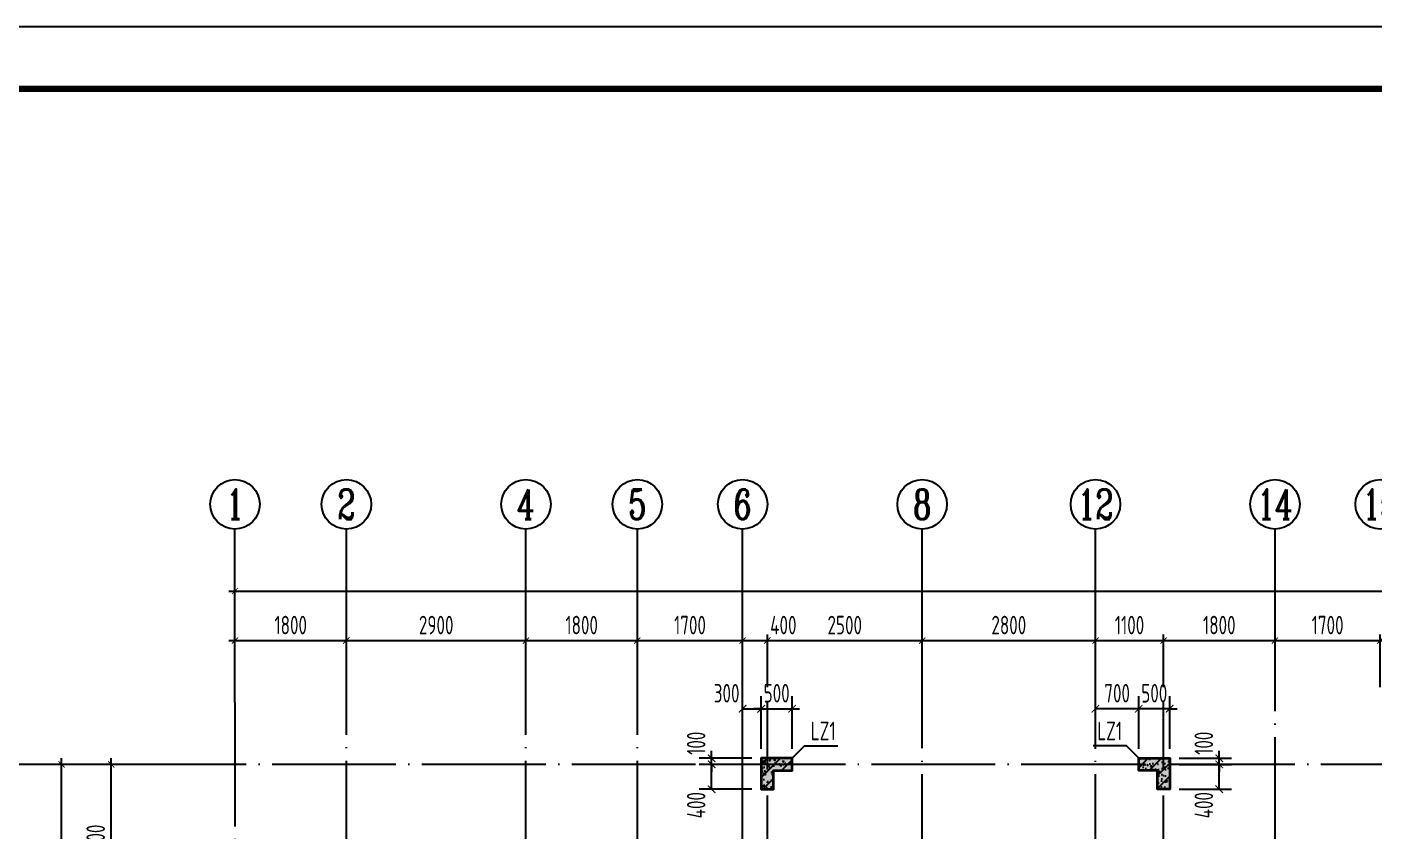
# Model space of a CAD drawing. Extents: x -668857 to 143095, y -247466 to 228182.
# Drawn here: x -330597 to -308837, y 144156 to 157141 of the extents above; entities that cross this region are included whole.
import ezdxf
from ezdxf.enums import TextEntityAlignment as Align

# ---------------------------------------------------------------- set-up
doc = ezdxf.new("R2010")
doc.units = 0
doc.header["$LTSCALE"] = 1000
doc.linetypes.add('DOTE', pattern=[2.42, 2, -0.2, 0.02, -0.2])
doc.layers.get('0').update_dxf_attribs({"linetype": 'CONTINUOUS'})
doc.layers.get('DEFPOINTS').update_dxf_attribs({"linetype": 'CONTINUOUS'})
for name, color, linetype in [('-TK', 7, 'CONTINUOUS'), ('A-AXIS', 1, 'CONTINUOUS'), ('A-DOTE', 10, 'DOTE'), ('AXIS_NUM', 7, 'CONTINUOUS'), ('COLU_DE_TEXT', 7, 'CONTINUOUS'), ('LABEL', 1, 'CONTINUOUS'), ('S-Q墙标注', 3, 'CONTINUOUS'), ('S-X详图填充', 252, 'CONTINUOUS'), ('S-X详图实线', 4, 'CONTINUOUS'), ('S-Y一般标注', 3, 'CONTINUOUS'), ('S-Z柱填充', 252, 'CONTINUOUS'), ('S-Z柱实线', 6, 'CONTINUOUS')]:
    doc.layers.add(name, color=color, linetype=linetype)
doc.styles.add('TSSD_Axis', font='complex.shx', dxfattribs={"width": 0.7, "bigfont": 'hztxt.shx'})
doc.styles.add('TSSD_DIMENSION', font='Tssdeng.shx', dxfattribs={"width": 0.7, "bigfont": 'tssdchn.shx'})
doc.styles.add('TSSD_REIN', font='tssdeng.shx', dxfattribs={"width": 0.7, "height": 300, "bigfont": 'tssdchn.shx'})
doc.styles.add('结构文字', font='zstxt.shx', dxfattribs={"width": 0.7, "bigfont": 'zshz.shx'})
doc.dimstyles.new('STRUCK', dxfattribs={"dimtxt": 400, "dimasz": 121, "dimexe": 200, "dimexo": 150, "dimgap": 115, "dimtad": 1, "dimdec": 0, "dimdsep": 46, "dimtxsty": '结构文字', "dimblk": 'ARCHTICK', "dimcen": 400, "dimclrd": 3, "dimclre": 3, "dimclrt": 7, "dimadec": 0, "dimazin": 0, "dimtfac": 1, "dimtdec": 0, "dimtix": 1, "dimtmove": 2, "dimatfit": 3, "dimldrblk": '_DIMX', "dimfxl": 0, "dimtolj": 1, "dimtzin": 0, "dimarcsym": 0})
doc.dimstyles.new('TSSD_100_100', dxfattribs={"dimtxt": 300, "dimasz": 100, "dimexe": 100, "dimexo": 250, "dimgap": 100, "dimtad": 1, "dimdec": 0, "dimzin": 0, "dimdsep": 46, "dimtxsty": 'TSSD_DIMENSION', "dimblk": 'ARCHTICK', "dimcen": 0, "dimdle": 100, "dimclrt": 7, "dimadec": 0, "dimazin": 0, "dimtfac": 1, "dimtdec": 0, "dimtix": 1, "dimtmove": 2, "dimatfit": 3, "dimldrblk": 'ARCHTICK', "dimfxl": 0, "dimtolj": 1, "dimtzin": 0, "dimarcsym": 0})
pattern_1 = [(50, (-341513.91, -10553.3), (215.17805, -18.82564), [22.5, -247.5]), (355, (-341513.91, -10553.3), (-41.6254, 225.65764), [18, -198]), (100.4514, (-341495.98, -10554.87), (173.55281, 206.83186), [19.12206, -210.34263]), (46.1842, (-341513.9, -10493.3), (320.1723, -49.6557), [33.75, -371.25]), (96.6356, (-341487.23, -10497.44), (280.3988, 292.23536), [28.6831, -315.5139]), (351.1842, (-341513.9, -10493.3), (280.3986, 292.2356), [27, -297]), (21, (-341483.91, -10508.3), (179.07212, -120.78567), [22.5, -247.5]), (326, (-341483.91, -10508.3), (72.9946, 217.545), [18, -198]), (71.4514, (-341468.99, -10518.36), (252.0668, 96.75915), [19.12206, -210.34263]), (37.5, (-341513.91, -10553.3), (3.647957, 99.868156), [0, -195.6, 0, -201, 0, -198.75]), (7.5, (-341513.91, -10553.3), (78.92086, 118.32351), [0, -114.6, 0, -191.1, 0, -75.75]), (327.5, (-341580.81, -10553.3), (160.14673, -6.76646), [0, -75, 0, -234, 0, -310.5]), (317.5, (-341610.81, -10553.3), (174.95585, 30.0315), [0, -97.5, 0, -155.4, 0, -220.5]), (45, (-341513.91, -10553.3), (-106.06602, 106.06602), [])]

# ---------------------------------------------------------------- blocks, each defined once
blk = doc.blocks.new('ts_axno')
at = {"color": 0, "linetype": 'ByBlock', "lineweight": -2}
blk.add_circle((0, 0), 0.5, dxfattribs=at)
at = {"color": 0, "linetype": 'ByBlock', "lineweight": -2, "style": 'TSSD_Axis', "width": 0.7}
blk.add_attdef('A', text='', height=0.6, dxfattribs=at).set_placement((0, 0), align=Align.MIDDLE_CENTER)
blk = doc.blocks.new('_ArchTick')
at = {"color": 0, "linetype": 'ByBlock', "const_width": 0.15}
blk.add_lwpolyline([(-0.5, -0.5), (0.5, 0.5)], dxfattribs=at)
blk = doc.blocks.new('*D217')
at = {"layer": 'DEFPOINTS', "color": 0}
for p in [(6400, 22100), (4600, 21100), (6400, 21100)]:
    blk.add_point(p, dxfattribs=at)
at = {"layer": 'S-Y一般标注', "color": 0, "lineweight": -2}
for p, q in [((4600, 21350), (4600, 22200)), ((6400, 21350), (6400, 22200)), ((4500, 22100), (6500, 22100))]:
    blk.add_line(p, q, dxfattribs=at)
at = {"layer": 'S-Y一般标注', "color": 0, "lineweight": -2, "xscale": 100, "yscale": 100, "zscale": 100, "rotation": 180}
blk.add_blockref('_ArchTick', (4600, 22100), dxfattribs=at)
at = {"layer": 'S-Y一般标注', "color": 0, "lineweight": -2, "xscale": 100, "yscale": 100, "zscale": 100}
blk.add_blockref('_ArchTick', (6400, 22100), dxfattribs=at)
at = {"layer": 'S-Y一般标注', "color": 7, "insert": (5500, 22350), "char_height": 300, "attachment_point": 5, "style": 'TSSD_DIMENSION'}
blk.add_mtext('\\A1;1800', dxfattribs=at)
blk = doc.blocks.new('*D218')
at = {"layer": 'DEFPOINTS', "color": 0}
for p in [(9300, 22100), (6400, 21100), (9300, 21100)]:
    blk.add_point(p, dxfattribs=at)
at = {"layer": 'S-Y一般标注', "color": 0, "lineweight": -2}
for p, q in [((6400, 21350), (6400, 22200)), ((9300, 21350), (9300, 22200)), ((6300, 22100), (9400, 22100))]:
    blk.add_line(p, q, dxfattribs=at)
at = {"layer": 'S-Y一般标注', "color": 0, "lineweight": -2, "xscale": 100, "yscale": 100, "zscale": 100, "rotation": 180}
blk.add_blockref('_ArchTick', (6400, 22100), dxfattribs=at)
at = {"layer": 'S-Y一般标注', "color": 0, "lineweight": -2, "xscale": 100, "yscale": 100, "zscale": 100}
blk.add_blockref('_ArchTick', (9300, 22100), dxfattribs=at)
at = {"layer": 'S-Y一般标注', "color": 7, "insert": (7850, 22350), "char_height": 300, "attachment_point": 5, "style": 'TSSD_DIMENSION'}
blk.add_mtext('\\A1;2900', dxfattribs=at)
blk = doc.blocks.new('*D219')
at = {"layer": 'DEFPOINTS', "color": 0}
for p in [(11100, 22100), (9300, 21100), (11100, 21100)]:
    blk.add_point(p, dxfattribs=at)
at = {"layer": 'S-Y一般标注', "color": 0, "lineweight": -2}
for p, q in [((9300, 21350), (9300, 22200)), ((11100, 21350), (11100, 22200)), ((9200, 22100), (11200, 22100))]:
    blk.add_line(p, q, dxfattribs=at)
at = {"layer": 'S-Y一般标注', "color": 0, "lineweight": -2, "xscale": 100, "yscale": 100, "zscale": 100, "rotation": 180}
blk.add_blockref('_ArchTick', (9300, 22100), dxfattribs=at)
at = {"layer": 'S-Y一般标注', "color": 0, "lineweight": -2, "xscale": 100, "yscale": 100, "zscale": 100}
blk.add_blockref('_ArchTick', (11100, 22100), dxfattribs=at)
at = {"layer": 'S-Y一般标注', "color": 7, "insert": (10200, 22350), "char_height": 300, "attachment_point": 5, "style": 'TSSD_DIMENSION'}
blk.add_mtext('\\A1;1800', dxfattribs=at)
blk = doc.blocks.new('*D220')
at = {"layer": 'DEFPOINTS', "color": 0}
for p in [(12800, 22100), (11100, 21100), (12800, 21100)]:
    blk.add_point(p, dxfattribs=at)
at = {"layer": 'S-Y一般标注', "color": 0, "lineweight": -2}
for p, q in [((11100, 21350), (11100, 22200)), ((12800, 21350), (12800, 22200)), ((11000, 22100), (12900, 22100))]:
    blk.add_line(p, q, dxfattribs=at)
at = {"layer": 'S-Y一般标注', "color": 0, "lineweight": -2, "xscale": 100, "yscale": 100, "zscale": 100, "rotation": 180}
blk.add_blockref('_ArchTick', (11100, 22100), dxfattribs=at)
at = {"layer": 'S-Y一般标注', "color": 0, "lineweight": -2, "xscale": 100, "yscale": 100, "zscale": 100}
blk.add_blockref('_ArchTick', (12800, 22100), dxfattribs=at)
at = {"layer": 'S-Y一般标注', "color": 7, "insert": (11950, 22350), "char_height": 300, "attachment_point": 5, "style": 'TSSD_DIMENSION'}
blk.add_mtext('\\A1;1700', dxfattribs=at)
blk = doc.blocks.new('*D221')
at = {"layer": 'DEFPOINTS', "color": 0}
for p in [(13200, 22100), (12800, 21100), (13200, 21100)]:
    blk.add_point(p, dxfattribs=at)
at = {"layer": 'S-Y一般标注', "color": 0, "lineweight": -2}
for p, q in [((12800, 21350), (12800, 22200)), ((13200, 21350), (13200, 22200)), ((12700, 22100), (13300, 22100))]:
    blk.add_line(p, q, dxfattribs=at)
at = {"layer": 'S-Y一般标注', "color": 0, "lineweight": -2, "xscale": 100, "yscale": 100, "zscale": 100, "rotation": 180}
blk.add_blockref('_ArchTick', (12800, 22100), dxfattribs=at)
at = {"layer": 'S-Y一般标注', "color": 0, "lineweight": -2, "xscale": 100, "yscale": 100, "zscale": 100}
blk.add_blockref('_ArchTick', (13200, 22100), dxfattribs=at)
at = {"layer": 'S-Y一般标注', "color": 7, "insert": (13458, 22350), "char_height": 300, "attachment_point": 5, "style": 'TSSD_DIMENSION'}
blk.add_mtext('\\A1;400', dxfattribs=at)
blk = doc.blocks.new('*D222')
at = {"layer": 'DEFPOINTS', "color": 0}
for p in [(18500, 22100), (15700, 21100), (18500, 21100)]:
    blk.add_point(p, dxfattribs=at)
at = {"layer": 'S-Y一般标注', "color": 0, "lineweight": -2}
for p, q in [((15700, 21350), (15700, 22200)), ((18500, 21350), (18500, 22200)), ((15600, 22100), (18600, 22100))]:
    blk.add_line(p, q, dxfattribs=at)
at = {"layer": 'S-Y一般标注', "color": 0, "lineweight": -2, "xscale": 100, "yscale": 100, "zscale": 100, "rotation": 180}
blk.add_blockref('_ArchTick', (15700, 22100), dxfattribs=at)
at = {"layer": 'S-Y一般标注', "color": 0, "lineweight": -2, "xscale": 100, "yscale": 100, "zscale": 100}
blk.add_blockref('_ArchTick', (18500, 22100), dxfattribs=at)
at = {"layer": 'S-Y一般标注', "color": 7, "insert": (17100, 22350), "char_height": 300, "attachment_point": 5, "style": 'TSSD_DIMENSION'}
blk.add_mtext('\\A1;2800', dxfattribs=at)
blk = doc.blocks.new('*D223')
at = {"layer": 'DEFPOINTS', "color": 0}
for p in [(19600, 22100), (18500, 21100), (19600, 21100)]:
    blk.add_point(p, dxfattribs=at)
at = {"layer": 'S-Y一般标注', "color": 0, "lineweight": -2}
for p, q in [((18500, 21350), (18500, 22200)), ((19600, 21350), (19600, 22200)), ((18400, 22100), (19700, 22100))]:
    blk.add_line(p, q, dxfattribs=at)
at = {"layer": 'S-Y一般标注', "color": 0, "lineweight": -2, "xscale": 100, "yscale": 100, "zscale": 100, "rotation": 180}
blk.add_blockref('_ArchTick', (18500, 22100), dxfattribs=at)
at = {"layer": 'S-Y一般标注', "color": 0, "lineweight": -2, "xscale": 100, "yscale": 100, "zscale": 100}
blk.add_blockref('_ArchTick', (19600, 22100), dxfattribs=at)
at = {"layer": 'S-Y一般标注', "color": 7, "insert": (19050, 22350), "char_height": 300, "attachment_point": 5, "style": 'TSSD_DIMENSION'}
blk.add_mtext('\\A1;1100', dxfattribs=at)
blk = doc.blocks.new('*D224')
at = {"layer": 'DEFPOINTS', "color": 0}
for p in [(23100, 22100), (21400, 21100), (23100, 21100)]:
    blk.add_point(p, dxfattribs=at)
at = {"layer": 'S-Y一般标注', "color": 0, "lineweight": -2}
for p, q in [((21400, 21350), (21400, 22200)), ((23100, 21350), (23100, 22200)), ((21300, 22100), (23200, 22100))]:
    blk.add_line(p, q, dxfattribs=at)
at = {"layer": 'S-Y一般标注', "color": 0, "lineweight": -2, "xscale": 100, "yscale": 100, "zscale": 100, "rotation": 180}
blk.add_blockref('_ArchTick', (21400, 22100), dxfattribs=at)
at = {"layer": 'S-Y一般标注', "color": 0, "lineweight": -2, "xscale": 100, "yscale": 100, "zscale": 100}
blk.add_blockref('_ArchTick', (23100, 22100), dxfattribs=at)
at = {"layer": 'S-Y一般标注', "color": 7, "insert": (22250, 22350), "char_height": 300, "attachment_point": 5, "style": 'TSSD_DIMENSION'}
blk.add_mtext('\\A1;1700', dxfattribs=at)
blk = doc.blocks.new('*D239')
at = {"layer": 'DEFPOINTS', "color": 0}
for p in [(54600, 22900), (4600, 21100), (54600, 21100)]:
    blk.add_point(p, dxfattribs=at)
at = {"layer": 'S-Y一般标注', "color": 0, "lineweight": -2}
for p, q in [((4500, 22900), (54700, 22900)), ((4600, 21350), (4600, 23000)), ((54600, 21350), (54600, 23000))]:
    blk.add_line(p, q, dxfattribs=at)
at = {"layer": 'S-Y一般标注', "color": 0, "lineweight": -2, "xscale": 100, "yscale": 100, "zscale": 100, "rotation": 180}
blk.add_blockref('_ArchTick', (4600, 22900), dxfattribs=at)
at = {"layer": 'S-Y一般标注', "color": 0, "lineweight": -2, "xscale": 100, "yscale": 100, "zscale": 100}
blk.add_blockref('_ArchTick', (54600, 22900), dxfattribs=at)
at = {"layer": 'S-Y一般标注', "color": 7, "insert": (29600, 23150), "char_height": 300, "attachment_point": 5, "style": 'TSSD_DIMENSION'}
blk.add_mtext('\\A1;50000', dxfattribs=at)
blk = doc.blocks.new('*D246')
at = {"layer": 'DEFPOINTS', "color": 0}
for p in [(1800, 20100), (3600, 20100), (3600, 4600)]:
    blk.add_point(p, dxfattribs=at)
at = {"layer": 'S-Y一般标注', "color": 0, "lineweight": -2}
for p, q in [((3350, 20100), (1700, 20100)), ((1800, 4500), (1800, 20200)), ((3350, 4600), (1700, 4600))]:
    blk.add_line(p, q, dxfattribs=at)
at = {"layer": 'S-Y一般标注', "color": 0, "lineweight": -2, "xscale": 100, "yscale": 100, "zscale": 100}
for p, rotation in [((1800, 20100), 90), ((1800, 4600), 270)]:
    blk.add_blockref('_ArchTick', p, dxfattribs=dict(at, rotation=rotation))
at = {"layer": 'S-Y一般标注', "color": 7, "insert": (1550, 12350), "char_height": 300, "attachment_point": 5, "rotation": 90, "style": 'TSSD_DIMENSION'}
blk.add_mtext('\\A1;15500', dxfattribs=at)
blk = doc.blocks.new('*D249')
at = {"layer": 'DEFPOINTS', "color": 0}
for p in [(2600, 20100), (3600, 20100), (3600, 17600)]:
    blk.add_point(p, dxfattribs=at)
at = {"layer": 'S-Y一般标注', "color": 0, "lineweight": -2}
for p, q in [((3350, 20100), (2500, 20100)), ((2600, 17500), (2600, 20200)), ((3350, 17600), (2500, 17600))]:
    blk.add_line(p, q, dxfattribs=at)
at = {"layer": 'S-Y一般标注', "color": 0, "lineweight": -2, "xscale": 100, "yscale": 100, "zscale": 100}
for p, rotation in [((2600, 20100), 90), ((2600, 17600), 270)]:
    blk.add_blockref('_ArchTick', p, dxfattribs=dict(at, rotation=rotation))
at = {"layer": 'S-Y一般标注', "color": 7, "insert": (2350, 18850), "char_height": 300, "attachment_point": 5, "rotation": 90, "style": 'TSSD_DIMENSION'}
blk.add_mtext('\\A1;2500', dxfattribs=at)
blk = doc.blocks.new('*D252')
at = {"layer": 'DEFPOINTS', "color": 0}
for p in [(15700, 22100), (13200, 21100), (15700, 21100)]:
    blk.add_point(p, dxfattribs=at)
at = {"layer": 'S-Y一般标注', "color": 0, "lineweight": -2}
for p, q in [((13200, 21350), (13200, 22200)), ((15700, 21350), (15700, 22200)), ((13100, 22100), (15800, 22100))]:
    blk.add_line(p, q, dxfattribs=at)
at = {"layer": 'S-Y一般标注', "color": 0, "lineweight": -2, "xscale": 100, "yscale": 100, "zscale": 100, "rotation": 180}
blk.add_blockref('_ArchTick', (13200, 22100), dxfattribs=at)
at = {"layer": 'S-Y一般标注', "color": 0, "lineweight": -2, "xscale": 100, "yscale": 100, "zscale": 100}
blk.add_blockref('_ArchTick', (15700, 22100), dxfattribs=at)
at = {"layer": 'S-Y一般标注', "color": 7, "insert": (14450, 22350), "char_height": 300, "attachment_point": 5, "style": 'TSSD_DIMENSION'}
blk.add_mtext('\\A1;2500', dxfattribs=at)
blk = doc.blocks.new('*D253')
at = {"layer": 'DEFPOINTS', "color": 0}
for p in [(21400, 22100), (19600, 21100), (21400, 21100)]:
    blk.add_point(p, dxfattribs=at)
at = {"layer": 'S-Y一般标注', "color": 0, "lineweight": -2}
for p, q in [((19600, 21350), (19600, 22200)), ((21400, 21350), (21400, 22200)), ((19500, 22100), (21500, 22100))]:
    blk.add_line(p, q, dxfattribs=at)
at = {"layer": 'S-Y一般标注', "color": 0, "lineweight": -2, "xscale": 100, "yscale": 100, "zscale": 100, "rotation": 180}
blk.add_blockref('_ArchTick', (19600, 22100), dxfattribs=at)
at = {"layer": 'S-Y一般标注', "color": 0, "lineweight": -2, "xscale": 100, "yscale": 100, "zscale": 100}
blk.add_blockref('_ArchTick', (21400, 22100), dxfattribs=at)
at = {"layer": 'S-Y一般标注', "color": 7, "insert": (20500, 22350), "char_height": 300, "attachment_point": 5, "style": 'TSSD_DIMENSION'}
blk.add_mtext('\\A1;1800', dxfattribs=at)
blk = doc.blocks.new('*D1341')
at = {"layer": 'DEFPOINTS', "color": 0}
for p in [(-319537, 145332), (-318737, 145332), (-318737, 145232)]:
    blk.add_point(p, dxfattribs=at)
at = {"layer": 'S-Q墙标注', "color": 3, "lineweight": -2}
for p, q in [((-319537, 145332), (-319537, 145453)), ((-318887, 145332), (-319737, 145332)), ((-318887, 145232), (-319737, 145232)), ((-319537, 145232), (-319537, 145332)), ((-319537, 145232), (-319537, 145111))]:
    blk.add_line(p, q, dxfattribs=at)
at = {"layer": 'S-Q墙标注', "color": 3, "lineweight": -2, "xscale": 121, "yscale": 121, "zscale": 121}
for p, rotation in [((-319537, 145332), 270), ((-319537, 145232), 90)]:
    blk.add_blockref('_ArchTick', p, dxfattribs=dict(at, rotation=rotation))
at = {"layer": 'S-Q墙标注', "color": 7, "insert": (-319787, 145574), "char_height": 300, "attachment_point": 5, "rotation": 90, "style": 'TSSD_REIN'}
blk.add_mtext('\\A1;100', dxfattribs=at)
blk = doc.blocks.new('_DIMX')
blk.add_line((-150, 0), (150, 0))
at = {"const_width": 50}
blk.add_lwpolyline([(-70, -70), (70, 70)], dxfattribs=at)
blk = doc.blocks.new('*D1342')
at = {"layer": 'DEFPOINTS', "color": 0}
for p in [(-319537, 145232), (-318737, 145232), (-318737, 144832)]:
    blk.add_point(p, dxfattribs=at)
at = {"layer": 'S-Q墙标注', "color": 3, "lineweight": -2}
for p, q in [((-318887, 145232), (-319737, 145232)), ((-319537, 144832), (-319537, 145232)), ((-318887, 144832), (-319737, 144832))]:
    blk.add_line(p, q, dxfattribs=at)
at = {"layer": 'S-Q墙标注', "color": 3, "lineweight": -2, "xscale": 121, "yscale": 121, "zscale": 121}
for p, rotation in [((-319537, 145232), 90), ((-319537, 144832), 270)]:
    blk.add_blockref('_ArchTick', p, dxfattribs=dict(at, rotation=rotation))
at = {"layer": 'S-Q墙标注', "color": 7, "insert": (-319787, 144574), "char_height": 300, "attachment_point": 5, "rotation": 90, "style": 'TSSD_REIN'}
blk.add_mtext('\\A1;400', dxfattribs=at)
blk = doc.blocks.new('*D1346')
at = {"layer": 'DEFPOINTS', "color": 0}
for p in [(-318237, 146132), (-318737, 145332), (-318237, 145332)]:
    blk.add_point(p, dxfattribs=at)
at = {"layer": 'S-Q墙标注', "color": 3, "lineweight": -2}
for p, q in [((-318737, 145482), (-318737, 146332)), ((-318237, 145482), (-318237, 146332)), ((-318737, 146132), (-318858, 146132)), ((-318737, 146132), (-318237, 146132)), ((-318237, 146132), (-318116, 146132))]:
    blk.add_line(p, q, dxfattribs=at)
at = {"layer": 'S-Q墙标注', "color": 3, "lineweight": -2, "xscale": 121, "yscale": 121, "zscale": 121}
blk.add_blockref('_ArchTick', (-318737, 146132), dxfattribs=at)
at = {"layer": 'S-Q墙标注', "color": 3, "lineweight": -2, "xscale": 121, "yscale": 121, "zscale": 121, "rotation": 180}
blk.add_blockref('_ArchTick', (-318237, 146132), dxfattribs=at)
at = {"layer": 'S-Q墙标注', "color": 7, "insert": (-318487, 146382), "char_height": 300, "attachment_point": 5, "style": 'TSSD_REIN'}
blk.add_mtext('\\A1;500', dxfattribs=at)
blk = doc.blocks.new('*D1347')
at = {"layer": 'DEFPOINTS', "color": 0}
for p in [(-318737, 146132), (-319037, 145332), (-318737, 145332)]:
    blk.add_point(p, dxfattribs=at)
at = {"layer": 'S-Q墙标注', "color": 3, "lineweight": -2}
for p, q in [((-319037, 145482), (-319037, 146332)), ((-318737, 145482), (-318737, 146332)), ((-319037, 146132), (-318737, 146132))]:
    blk.add_line(p, q, dxfattribs=at)
at = {"layer": 'S-Q墙标注', "color": 3, "lineweight": -2, "xscale": 121, "yscale": 121, "zscale": 121, "rotation": 180}
blk.add_blockref('_ArchTick', (-319037, 146132), dxfattribs=at)
at = {"layer": 'S-Q墙标注', "color": 3, "lineweight": -2, "xscale": 121, "yscale": 121, "zscale": 121}
blk.add_blockref('_ArchTick', (-318737, 146132), dxfattribs=at)
at = {"layer": 'S-Q墙标注', "color": 7, "insert": (-319295, 146382), "char_height": 300, "attachment_point": 5, "style": 'TSSD_REIN'}
blk.add_mtext('\\A1;300', dxfattribs=at)
blk = doc.blocks.new('*D1349')
at = {"layer": 'DEFPOINTS', "color": 0}
for p in [(-312137, 145332), (-312137, 145232), (-311337, 145332)]:
    blk.add_point(p, dxfattribs=at)
at = {"layer": 'S-Q墙标注', "color": 3, "lineweight": -2}
for p, q in [((-311337, 145332), (-311337, 145453)), ((-311987, 145332), (-311137, 145332)), ((-311987, 145232), (-311137, 145232)), ((-311337, 145232), (-311337, 145332)), ((-311337, 145232), (-311337, 145111))]:
    blk.add_line(p, q, dxfattribs=at)
at = {"layer": 'S-Q墙标注', "color": 3, "lineweight": -2, "xscale": 121, "yscale": 121, "zscale": 121}
for p, rotation in [((-311337, 145332), 270), ((-311337, 145232), 90)]:
    blk.add_blockref('_ArchTick', p, dxfattribs=dict(at, rotation=rotation))
at = {"layer": 'S-Q墙标注', "color": 7, "insert": (-311587, 145574), "char_height": 300, "attachment_point": 5, "rotation": 90, "style": 'TSSD_REIN'}
blk.add_mtext('\\A1;100', dxfattribs=at)
blk = doc.blocks.new('*D1350')
at = {"layer": 'DEFPOINTS', "color": 0}
for p in [(-312137, 145232), (-311337, 145232), (-312137, 144832)]:
    blk.add_point(p, dxfattribs=at)
at = {"layer": 'S-Q墙标注', "color": 3, "lineweight": -2}
for p, q in [((-311987, 145232), (-311137, 145232)), ((-311337, 144832), (-311337, 145232)), ((-311987, 144832), (-311137, 144832))]:
    blk.add_line(p, q, dxfattribs=at)
at = {"layer": 'S-Q墙标注', "color": 3, "lineweight": -2, "xscale": 121, "yscale": 121, "zscale": 121}
for p, rotation in [((-311337, 145232), 90), ((-311337, 144832), 270)]:
    blk.add_blockref('_ArchTick', p, dxfattribs=dict(at, rotation=rotation))
at = {"layer": 'S-Q墙标注', "color": 7, "insert": (-311587, 144574), "char_height": 300, "attachment_point": 5, "rotation": 90, "style": 'TSSD_REIN'}
blk.add_mtext('\\A1;400', dxfattribs=at)
blk = doc.blocks.new('*D1297')
at = {"layer": 'DEFPOINTS', "color": 0}
for p in [(-312637, 146132), (-312637, 145332), (-312137, 145332)]:
    blk.add_point(p, dxfattribs=at)
at = {"layer": 'S-Q墙标注', "color": 3, "lineweight": -2}
for p, q in [((-312637, 145482), (-312637, 146332)), ((-312137, 145482), (-312137, 146332)), ((-312637, 146132), (-312758, 146132)), ((-312137, 146132), (-312637, 146132)), ((-312137, 146132), (-312016, 146132))]:
    blk.add_line(p, q, dxfattribs=at)
at = {"layer": 'S-Q墙标注', "color": 3, "lineweight": -2, "xscale": 121, "yscale": 121, "zscale": 121}
blk.add_blockref('_ArchTick', (-312637, 146132), dxfattribs=at)
at = {"layer": 'S-Q墙标注', "color": 3, "lineweight": -2, "xscale": 121, "yscale": 121, "zscale": 121, "rotation": 180}
blk.add_blockref('_ArchTick', (-312137, 146132), dxfattribs=at)
at = {"layer": 'S-Q墙标注', "color": 7, "insert": (-312387, 146382), "char_height": 300, "attachment_point": 5, "style": 'TSSD_REIN'}
blk.add_mtext('\\A1;500', dxfattribs=at)
blk = doc.blocks.new('*D1299')
at = {"layer": 'DEFPOINTS', "color": 0}
for p in [(-313337, 146132), (-313337, 145332), (-312637, 145332)]:
    blk.add_point(p, dxfattribs=at)
at = {"layer": 'S-Q墙标注', "color": 3, "lineweight": -2}
for p, q in [((-313337, 145482), (-313337, 146332)), ((-312637, 145482), (-312637, 146332)), ((-312637, 146132), (-313337, 146132))]:
    blk.add_line(p, q, dxfattribs=at)
at = {"layer": 'S-Q墙标注', "color": 3, "lineweight": -2, "xscale": 121, "yscale": 121, "zscale": 121, "rotation": 180}
blk.add_blockref('_ArchTick', (-313337, 146132), dxfattribs=at)
at = {"layer": 'S-Q墙标注', "color": 3, "lineweight": -2, "xscale": 121, "yscale": 121, "zscale": 121}
blk.add_blockref('_ArchTick', (-312637, 146132), dxfattribs=at)
at = {"layer": 'S-Q墙标注', "color": 7, "insert": (-312987, 146382), "char_height": 300, "attachment_point": 5, "style": 'TSSD_REIN'}
blk.add_mtext('\\A1;700', dxfattribs=at)
blk = doc.blocks.new('A1')
blk.add_lwpolyline([(0, 59400), (0, 0), (84100, 0), (84100, 59400)], close=True)
at = {"const_width": 100}
blk.add_lwpolyline([(2500, 58400), (2500, 1000), (83100, 1000), (83100, 58400)], close=True, dxfattribs=at)
blk = doc.blocks.new('20210726.16350016')
at = {"layer": 'A-AXIS'}
for p, q in [((4600, 21100), (4600, 23900)), ((6400, 21100), (6400, 23900)), ((9300, 21100), (9300, 23900)), ((11100, 21100), (11100, 23900)), ((12800, 21100), (12800, 23900)), ((15700, 21100), (15700, 23900)), ((18500, 21100), (18500, 23900)), ((21400, 21100), (21400, 23900)), ((3600, 20100), (800, 20100))]:
    blk.add_line(p, q, dxfattribs=at)
at = {"layer": 'A-DOTE'}
for p, q in [((4600, 21100), (4600, 3600)), ((6400, 10900), (6400, 21100)), ((9300, 10900), (9300, 21100)), ((11100, 10900), (11100, 21100)), ((12800, 13700), (12800, 21100)), ((13200, 17600), (13200, 21100)), ((15700, 13100.3), (15700, 21100)), ((18500, 13100.3), (18500, 21100)), ((19600, 17600), (19600, 21100)), ((21400, 13700), (21400, 21100)), ((55600, 20100), (3600, 20100))]:
    blk.add_line(p, q, dxfattribs=at)
at = {"layer": 'A-AXIS'}
ref = blk.add_blockref('ts_axno', (4600, 24300), dxfattribs=dict(at, xscale=800, yscale=800, zscale=800))
ref.add_attrib('1', '1', dxfattribs={"layer": 'AXIS_NUM', "height": 480, "style": 'TSSD_Axis', "width": 0.7}).set_placement((4600, 24300), align=Align.MIDDLE_CENTER)
ref = blk.add_blockref('ts_axno', (6400, 24300), dxfattribs=dict(at, xscale=800, yscale=800, zscale=800))
ref.add_attrib('2', '2', dxfattribs={"layer": 'AXIS_NUM', "height": 480, "style": 'TSSD_Axis', "width": 0.7}).set_placement((6400, 24300), align=Align.MIDDLE_CENTER)
ref = blk.add_blockref('ts_axno', (9300, 24300), dxfattribs=dict(at, xscale=800, yscale=800, zscale=800))
ref.add_attrib('3', '4', dxfattribs={"layer": 'AXIS_NUM', "height": 480, "style": 'TSSD_Axis', "width": 0.7}).set_placement((9300, 24300), align=Align.MIDDLE_CENTER)
ref = blk.add_blockref('ts_axno', (11100, 24300), dxfattribs=dict(at, xscale=800, yscale=800, zscale=800))
ref.add_attrib('4', '5', dxfattribs={"layer": 'AXIS_NUM', "height": 480, "style": 'TSSD_Axis', "width": 0.7}).set_placement((11100, 24300), align=Align.MIDDLE_CENTER)
ref = blk.add_blockref('ts_axno', (12800, 24300), dxfattribs=dict(at, xscale=800, yscale=800, zscale=800))
ref.add_attrib('5', '6', dxfattribs={"layer": 'AXIS_NUM', "height": 480, "style": 'TSSD_Axis', "width": 0.7}).set_placement((12800, 24300), align=Align.MIDDLE_CENTER)
ref = blk.add_blockref('ts_axno', (15700, 24300), dxfattribs=dict(at, xscale=800, yscale=800, zscale=800))
ref.add_attrib('6', '8', dxfattribs={"layer": 'AXIS_NUM', "height": 480, "style": 'TSSD_Axis', "width": 0.7}).set_placement((15700, 24300), align=Align.MIDDLE_CENTER)
ref = blk.add_blockref('ts_axno', (18500, 24300), dxfattribs=dict(at, xscale=800, yscale=800, zscale=800))
ref.add_attrib('7', '12', dxfattribs={"layer": 'AXIS_NUM', "height": 480, "style": 'TSSD_Axis', "width": 0.7}).set_placement((18500, 24300), align=Align.MIDDLE_CENTER)
ref = blk.add_blockref('ts_axno', (21400, 24300), dxfattribs=dict(at, xscale=800, yscale=800, zscale=800))
ref.add_attrib('8', '14', dxfattribs={"layer": 'AXIS_NUM', "height": 480, "style": 'TSSD_Axis', "width": 0.7}).set_placement((21400, 24300), align=Align.MIDDLE_CENTER)
ref = blk.add_blockref('ts_axno', (23100, 24300), dxfattribs=dict(at, xscale=800, yscale=800, zscale=800))
ref.add_attrib('9', '15', dxfattribs={"layer": 'AXIS_NUM', "height": 480, "style": 'TSSD_Axis', "width": 0.7}).set_placement((23100, 24300), align=Align.MIDDLE_CENTER)
at = {"layer": 'S-Y一般标注'}
for base, p1, p2, picture, middle in [((54600, 22900), (4600, 21100), (54600, 21100), '*D239', (29600, 23150)), ((6400, 22100), (4600, 21100), (6400, 21100), '*D217', (5500, 22350)), ((9300, 22100), (6400, 21100), (9300, 21100), '*D218', (7850, 22350)), ((11100, 22100), (9300, 21100), (11100, 21100), '*D219', (10200, 22350)), ((12800, 22100), (11100, 21100), (12800, 21100), '*D220', (11950, 22350)), ((15700, 22100), (13200, 21100), (15700, 21100), '*D252', (14450, 22350)), ((18500, 22100), (15700, 21100), (18500, 21100), '*D222', (17100, 22350)), ((19600, 22100), (18500, 21100), (19600, 21100), '*D223', (19050, 22350)), ((21400, 22100), (19600, 21100), (21400, 21100), '*D253', (20500, 22350)), ((23100, 22100), (21400, 21100), (23100, 21100), '*D224', (22250, 22350))]:
    dim = blk.add_linear_dim(base=base, p1=p1, p2=p2, dimstyle='TSSD_100_100', dxfattribs=at)
    dim.commit()
    dim.dimension.update_dxf_attribs({"geometry": picture, "text_midpoint": middle})
dim = blk.add_linear_dim(base=(13200, 22100), p1=(12800, 21100), p2=(13200, 21100), dimstyle='TSSD_100_100', dxfattribs=at)
dim.commit()
dim.dimension.update_dxf_attribs({"geometry": '*D221', "text_midpoint": (13458.1, 22350), "dimtype": 160})
for base, p1, picture, middle in [((1800, 20100), (3600, 4600), '*D246', (1550, 12350)), ((2600, 20100), (3600, 17600), '*D249', (2350, 18850))]:
    dim = blk.add_linear_dim(base=base, p1=p1, p2=(3600, 20100), angle=90, dimstyle='TSSD_100_100', dxfattribs=at)
    dim.commit()
    dim.dimension.update_dxf_attribs({"geometry": picture, "text_midpoint": middle})

msp = doc.modelspace()

# ---------------------------------------------------------------- hatches: boundary and pattern name
at = {"layer": 'S-X详图填充'}
h = msp.add_hatch(color=256, dxfattribs=at)
h.dxf.hatch_style = 1
h.paths.add_polyline_path([(-318236.83, 145332.32), (-318736.83, 145332.32), (-318736.83, 144832.32), (-318536.83, 144832.32), (-318536.83, 145132.32), (-318236.83, 145132.32)])
h = msp.add_hatch(color=256, dxfattribs=at)
h.dxf.hatch_style = 1
h.paths.add_polyline_path([(-312636.85, 145332.31), (-312136.85, 145332.31), (-312136.85, 144832.31), (-312336.85, 144832.31), (-312336.85, 145132.31), (-312636.85, 145132.31)])
at = {"layer": 'S-Z柱填充'}
h = msp.add_hatch(dxfattribs=at)
h.set_pattern_fill('ARMORED', color=256, scale=30, style=0)
h.set_pattern_definition(pattern_1)
h.paths.add_polyline_path([(-318236.84, 145332.31), (-318736.84, 145332.31), (-318736.84, 144832.31), (-318536.84, 144832.31), (-318536.84, 145132.31), (-318236.84, 145132.31)])
h = msp.add_hatch(dxfattribs=at)
h.set_pattern_fill('ARMORED', color=256, scale=30, style=0)
h.set_pattern_definition(pattern_1)
h.paths.add_polyline_path([(-312636.86, 145332.31), (-312136.86, 145332.31), (-312136.86, 144832.31), (-312336.86, 144832.31), (-312336.86, 145132.31), (-312636.86, 145132.31)])

# ---------------------------------------------------------------- linework, layer by layer
at = {"layer": 'LABEL'}
for points in [[(-318236.84, 145332.31), (-318036.84, 145532.31), (-317497.89, 145532.31)], [(-312636.84, 145332.31), (-312836.84, 145532.31), (-313375.79, 145532.31)]]:
    msp.add_lwpolyline(points, dxfattribs=at)
at = {"layer": 'S-X详图实线'}
for points in [[(-318536.83, 144832.32), (-318536.83, 145132.32), (-318236.83, 145132.32), (-318236.83, 145332.32), (-318736.83, 145332.32), (-318736.83, 144832.32), (-318536.83, 144832.32)], [(-312336.85, 144832.32), (-312336.85, 145132.32), (-312636.85, 145132.32), (-312636.85, 145332.32), (-312136.85, 145332.32), (-312136.85, 144832.32), (-312336.85, 144832.32)]]:
    msp.add_lwpolyline(points, dxfattribs=at)
at = {"layer": 'S-Z柱实线', "lineweight": 35}
for points in [[(-318236.84, 145332.31), (-318736.84, 145332.31), (-318736.84, 144832.31), (-318536.84, 144832.31), (-318536.84, 145132.31), (-318236.84, 145132.31), (-318236.84, 145332.31)], [(-318236.83, 145332.32), (-318736.83, 145332.32), (-318736.83, 144832.32), (-318536.83, 144832.32), (-318536.83, 145132.32), (-318236.83, 145132.32), (-318236.83, 145332.32)], [(-312636.86, 145332.31), (-312136.86, 145332.31), (-312136.86, 144832.31), (-312336.86, 144832.31), (-312336.86, 145132.31), (-312636.86, 145132.31), (-312636.86, 145332.31)], [(-312636.85, 145332.31), (-312136.85, 145332.31), (-312136.85, 144832.31), (-312336.85, 144832.31), (-312336.85, 145132.31), (-312636.85, 145132.31), (-312636.85, 145332.31)]]:
    msp.add_lwpolyline(points, dxfattribs=at)

# ---------------------------------------------------------------- block references
at = {"layer": '-TK'}
msp.add_blockref('A1', (-341718.52, 97740.98), dxfattribs=at)
at = {"layer": 'A-DOTE'}
msp.add_blockref('20210726.16350016', (-331836.85, 125132.26), dxfattribs=at)

# ---------------------------------------------------------------- texts
at = {"layer": 'COLU_DE_TEXT', "style": 'TSSD_REIN', "width": 0.7}
for p in [(-317936.84, 145532.31), (-313308.37, 145532.31)]:
    msp.add_text('LZ1', height=300, dxfattribs=at).set_placement(p, align=Align.BOTTOM_LEFT)

# ---------------------------------------------------------------- dimensions: what is measured, and where the dimension line sits
at = {"layer": 'S-Q墙标注'}
dim = msp.add_linear_dim(base=(-318736.84, 146132.31), p1=(-319036.85, 145332.31), p2=(-318736.84, 145332.31), dimstyle='STRUCK', override={"dimtxt": 300, "dimgap": 100, "dimtxsty": 'TSSD_REIN'}, dxfattribs=at)
dim.commit()
dim.dimension.update_dxf_attribs({"geometry": '*D1347', "text_midpoint": (-319294.92, 146382.31), "dimtype": 160})
dim = msp.add_linear_dim(base=(-318236.84, 146132.31), p1=(-318736.84, 145332.31), p2=(-318236.84, 145332.31), dimstyle='STRUCK', override={"dimtxt": 300, "dimgap": 100, "dimtxsty": 'TSSD_REIN'}, dxfattribs=at)
dim.commit()
dim.dimension.update_dxf_attribs({"geometry": '*D1346', "text_midpoint": (-318486.84, 146382.31)})
for base, p1, p2, picture, middle in [((-313336.85, 146132.31), (-312636.86, 145332.31), (-313336.85, 145332.31), '*D1299', (-312986.85, 146382.31)), ((-312636.86, 146132.31), (-312136.86, 145332.31), (-312636.86, 145332.31), '*D1297', (-312386.86, 146382.31))]:
    dim = msp.add_linear_dim(base=base, p1=p1, p2=p2, angle=180, dimstyle='STRUCK', override={"dimtxt": 300, "dimgap": 100, "dimtxsty": 'TSSD_REIN'}, dxfattribs=at)
    dim.commit()
    dim.dimension.update_dxf_attribs({"geometry": picture, "text_midpoint": middle})
for base, p1, p2, picture, middle in [((-319536.84, 145332.31), (-318736.84, 145232.31), (-318736.84, 145332.31), '*D1341', (-319786.84, 145574.24)), ((-311336.86, 145332.31), (-312136.86, 145232.31), (-312136.86, 145332.31), '*D1349', (-311586.86, 145574.24)), ((-319536.84, 145232.31), (-318736.84, 144832.32), (-318736.84, 145232.31), '*D1342', (-319786.84, 144574.24)), ((-311336.86, 145232.31), (-312136.86, 144832.32), (-312136.86, 145232.31), '*D1350', (-311586.86, 144574.24))]:
    dim = msp.add_linear_dim(base=base, p1=p1, p2=p2, angle=90, dimstyle='STRUCK', override={"dimtxt": 300, "dimgap": 100, "dimtxsty": 'TSSD_REIN'}, dxfattribs=at)
    dim.commit()
    dim.dimension.update_dxf_attribs({"geometry": picture, "text_midpoint": middle, "dimtype": 160})

doc.saveas('drawing.dxf')
